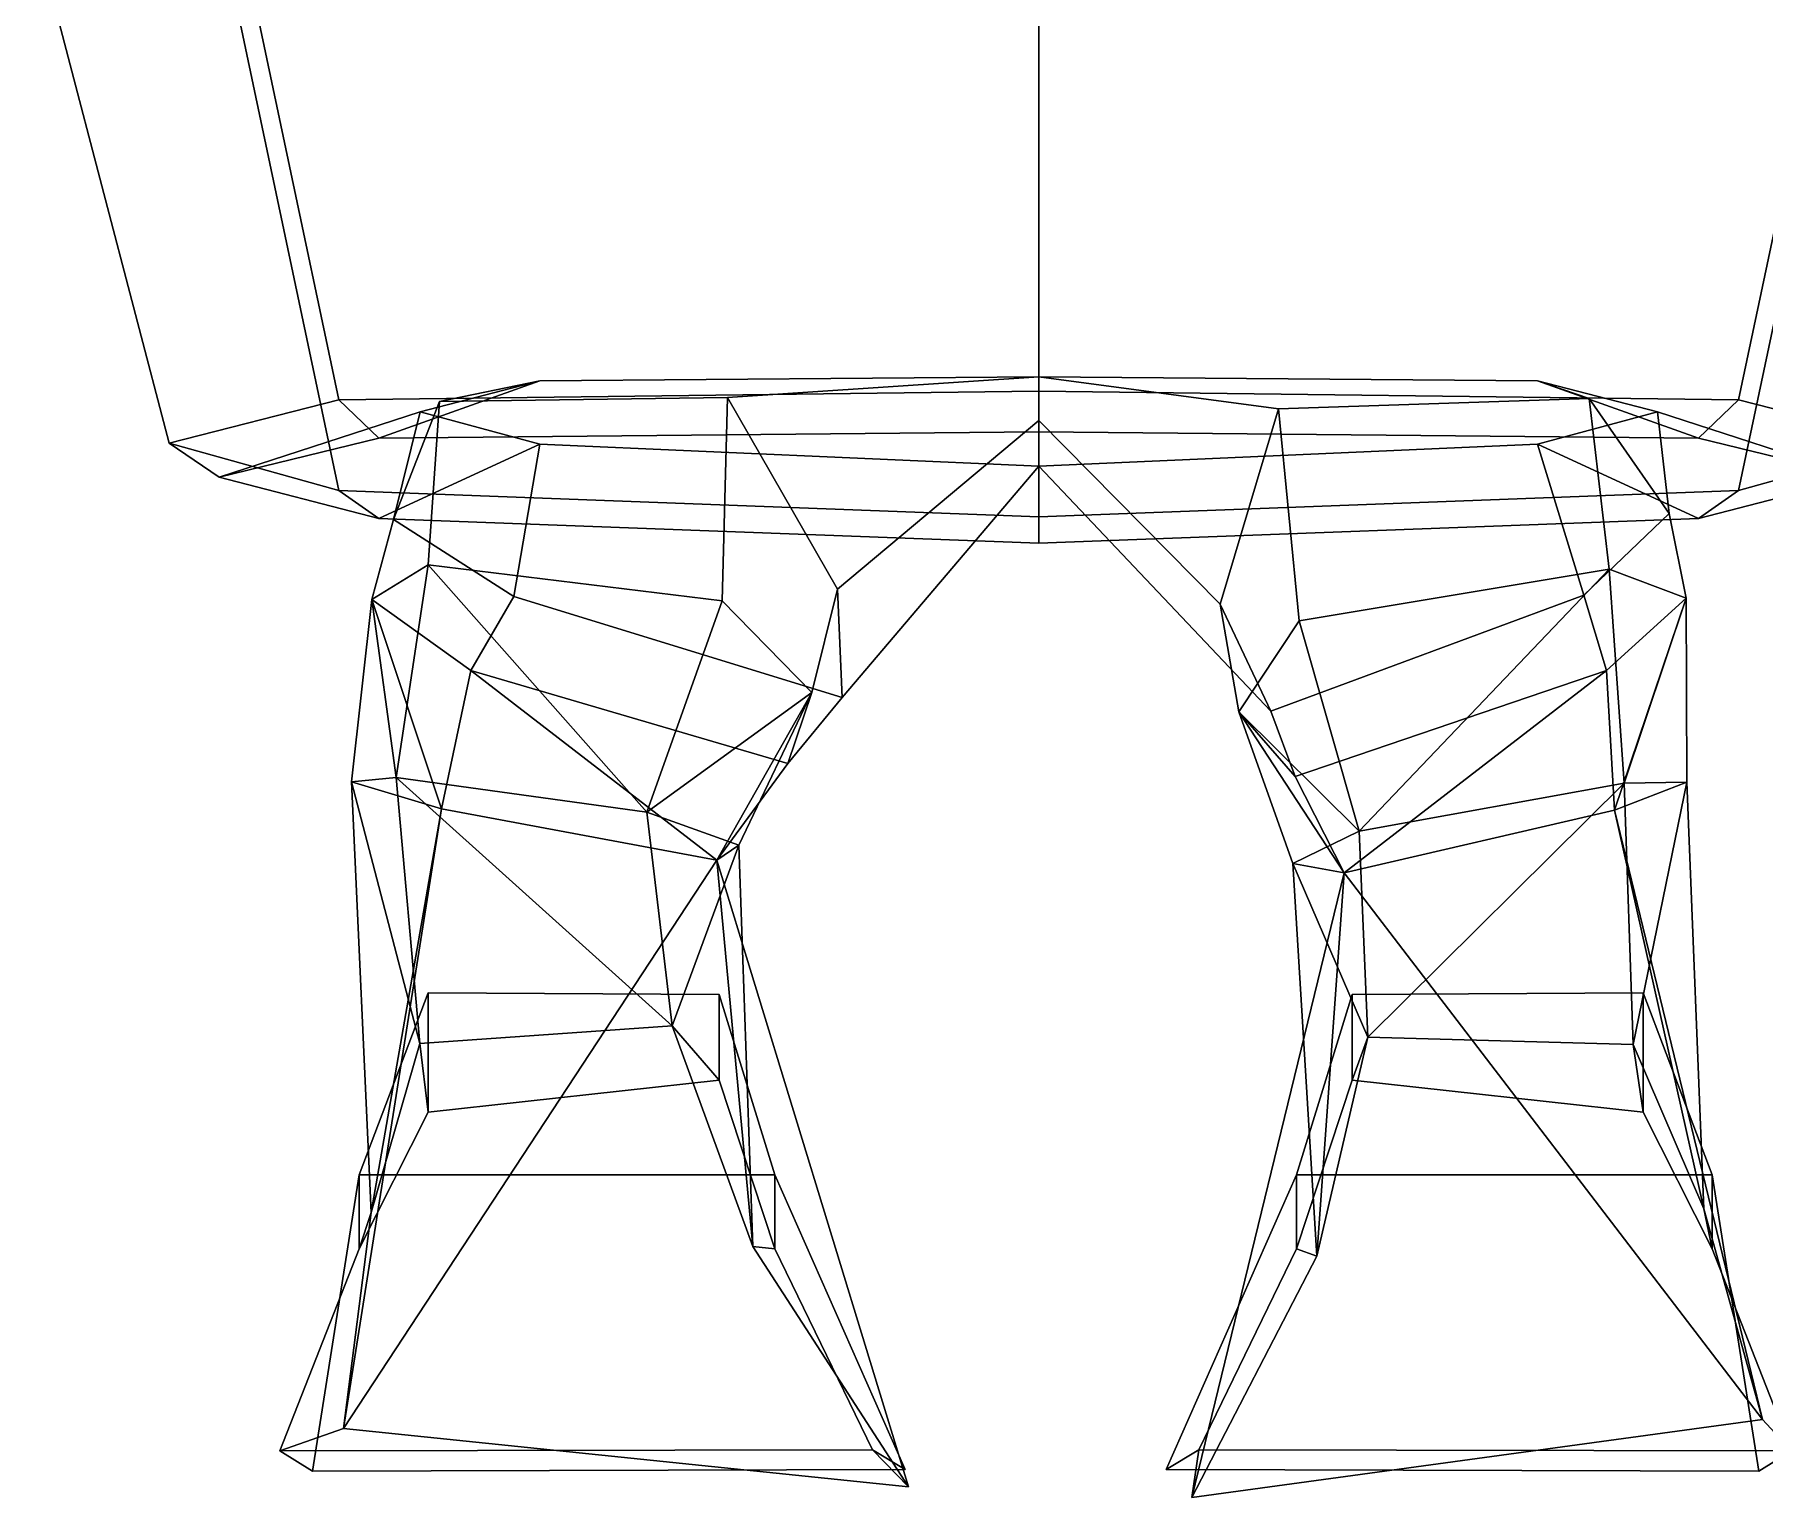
# Model space of a CAD drawing. Extents: x -239 to 241, y -156 to 322.
# Drawn here: x -115.4 to 80.7, y -156 to 9.8 of the extents above; entities that cross this region are included whole.
import ezdxf

# ---------------------------------------------------------------- set-up
doc = ezdxf.new("R2010")
doc.units = 0

msp = doc.modelspace()

# ---------------------------------------------------------------- linework, layer by layer
for points in [[(-1.558766, -30.62133, 131.77327), (-1.558767, 28.807587, 134.792862), (-93.250542, 26.760803, 97.926506), (-80.894394, -31.62587, 94.959862)], [(-1.558766, -30.62133, 131.77327), (77.776871, -31.62587, 94.959846), (90.133011, 26.760803, 97.926498), (-1.558767, 28.807587, 134.792862)], [(-93.250542, 26.760803, 97.926506), (-115.406502, 21.852173, 7.427713), (-100.160446, -36.534515, 4.461066), (-80.894394, -31.62587, 94.959862)], [(90.133011, 26.760803, 97.926498), (77.776871, -31.62587, 94.959846), (97.042931, -36.534515, 4.461052), (112.288986, 21.852158, 7.427697)], [(-100.160446, -36.534515, 4.461066), (-115.406502, 21.852173, 7.427713), (-93.250534, 16.506973, -91.119453), (-80.894386, -41.8797, -94.086098)], [(97.042931, -36.534515, 4.461052), (77.776878, -41.879707, -94.086113), (90.133018, 16.506973, -91.119461), (112.288986, 21.852158, 7.427697)], [(-80.894386, -41.8797, -94.086098), (-93.250534, 16.506973, -91.119453), (-1.559725, 14.561813, -127.973412), (-1.558752, -44.874161, -131.000626)], [(77.776878, -41.879707, -94.086113), (-1.558752, -44.874161, -131.000626), (-1.559725, 14.561813, -127.973412), (90.133018, 16.506973, -91.119461)], [(-1.558766, -35.232368, 118.223869), (-76.358833, -35.973007, 85.653168), (-58.130806, -29.471313, 69.292534), (-1.558764, -28.999466, 95.709343)], [(-1.558764, -28.999466, 95.709343), (-58.130806, -29.471313, 69.292534), (-69.51239, -31.795731, 43.342625), (-36.830933, -31.333748, 73.740219)], [(-1.558759, -33.963661, 4.186467), (-1.558764, -28.999466, 95.709343), (-36.830933, -31.333748, 73.740219), (-24.359657, -53.071793, 9.88424)], [(-1.558766, -35.232368, 118.223869), (-1.558764, -28.999466, 95.709343), (55.013287, -29.471313, 69.292526), (73.241302, -35.973007, 85.65316)], [(-1.558764, -28.999466, 95.709343), (25.641197, -32.616203, 72.298523), (60.83918, -31.468185, 46.928238), (55.013287, -29.471313, 69.292526)], [(19.012506, -54.786087, 6.744362), (25.641197, -32.616203, 72.298523), (-1.558764, -28.999466, 95.709343), (-1.558759, -33.963661, 4.186467)], [(-76.358833, -35.973007, 85.653168), (-94.491005, -40.387474, 4.265296), (-71.705963, -32.977966, 4.641774), (-58.130806, -29.471313, 69.292534)], [(-1.558766, -30.62133, 131.77327), (-80.894394, -31.62587, 94.959862), (-76.358833, -35.973007, 85.653168), (-1.558766, -35.232368, 118.223869)], [(-58.130806, -29.471313, 69.292534), (-71.705963, -32.977966, 4.641774), (-74.711395, -45.165604, -0.127853), (-69.51239, -31.795731, 43.342625)], [(-37.434475, -54.400642, 38.367363), (-36.830933, -31.333748, 73.740219), (-69.51239, -31.795731, 43.342625), (-70.778069, -50.307884, 19.098446)], [(-37.434475, -54.400642, 38.367363), (-27.274015, -64.79689, 12.136018), (-24.359657, -53.071793, 9.88424), (-36.830933, -31.333748, 73.740219)], [(-1.558766, -30.62133, 131.77327), (-1.558766, -35.232368, 118.223869), (73.241302, -35.973007, 85.65316), (77.776871, -31.62587, 94.959846)], [(55.013287, -29.471313, 69.292526), (60.83918, -31.468185, 46.928238), (69.942673, -44.490067, 4.380139), (68.588448, -32.977966, 4.641764)], [(73.241302, -35.973007, 85.65316), (55.013287, -29.471313, 69.292526), (68.588448, -32.977966, 4.641764), (91.373489, -40.387482, 4.265282)], [(-80.894394, -31.62587, 94.959862), (-100.160446, -36.534515, 4.461066), (-94.491005, -40.387474, 4.265296), (-76.358833, -35.973007, 85.653168)], [(-94.491005, -40.387474, 4.265296), (-76.358826, -45.047195, -81.644142), (-58.130798, -36.641571, -62.902775), (-71.705963, -32.977966, 4.641774)], [(-70.778069, -50.307884, 19.098446), (-69.51239, -31.795731, 43.342625), (-74.711395, -45.165604, -0.127853), (-77.183968, -54.25531, -1.213442)], [(-71.705963, -32.977966, 4.641774), (-58.130798, -36.641571, -62.902775), (-61.078587, -53.89624, -43.748501), (-74.711395, -45.165604, -0.127853)], [(27.988314, -56.666824, 35.890808), (25.641197, -32.616203, 72.298523), (19.012506, -54.786087, 6.744362), (21.126064, -66.974937, 7.822442)], [(27.988314, -56.666824, 35.890808), (63.128662, -50.817497, 23.665733), (60.83918, -31.468185, 46.928238), (25.641197, -32.616203, 72.298523)], [(68.588448, -32.977966, 4.641764), (69.942673, -44.490067, 4.380139), (60.261078, -53.750381, -41.208549), (55.013294, -36.641571, -62.902786)], [(91.373489, -40.387482, 4.265282), (68.588448, -32.977966, 4.641764), (55.013294, -36.641571, -62.902786), (73.241318, -45.047195, -81.644157)], [(63.128662, -50.817497, 23.665733), (71.869499, -54.104912, 4.867164), (69.942673, -44.490067, 4.380139), (60.83918, -31.468185, 46.928238)], [(77.776871, -31.62587, 94.959846), (73.241302, -35.973007, 85.65316), (91.373489, -40.387482, 4.265282), (97.042931, -36.534515, 4.461052)], [(-1.558754, -39.126785, -91.004044), (-1.558759, -33.963661, 4.186467), (-24.359657, -53.071793, 9.88424), (-23.855852, -65.334518, -60.246132)], [(19.012506, -54.786087, 6.744362), (-1.558759, -33.963661, 4.186467), (-1.558754, -39.126785, -91.004044), (24.75181, -66.896507, -63.296543)], [(-100.160446, -36.534515, 4.461066), (-80.894386, -41.8797, -94.086098), (-76.358826, -45.047195, -81.644142), (-94.491005, -40.387474, 4.265296)], [(-76.358826, -45.047195, -81.644142), (-1.558753, -47.84549, -114.319397), (-1.558754, -39.126785, -91.004044), (-58.130798, -36.641571, -62.902775)], [(-58.130798, -36.641571, -62.902775), (-1.558754, -39.126785, -91.004044), (-23.855852, -65.334518, -60.246132), (-61.078587, -53.89624, -43.748501)], [(55.013294, -36.641571, -62.902786), (60.261078, -53.750381, -41.208549), (24.75181, -66.896507, -63.296543), (-1.558754, -39.126785, -91.004044)], [(73.241318, -45.047195, -81.644157), (55.013294, -36.641571, -62.902786), (-1.558754, -39.126785, -91.004044), (-1.558753, -47.84549, -114.319397)], [(97.042931, -36.534515, 4.461052), (91.373489, -40.387482, 4.265282), (73.241318, -45.047195, -81.644157), (77.776878, -41.879707, -94.086113)], [(-80.894386, -41.8797, -94.086098), (-1.558752, -44.874161, -131.000626), (-1.558753, -47.84549, -114.319397), (-76.358826, -45.047195, -81.644142)], [(77.776878, -41.879707, -94.086113), (73.241318, -45.047195, -81.644157), (-1.558753, -47.84549, -114.319397), (-1.558752, -44.874161, -131.000626)], [(71.869499, -54.104912, 4.867164), (62.817928, -62.274246, -14.122078), (60.261078, -53.750381, -41.208549), (69.942673, -44.490067, 4.380139)], [(-77.183968, -54.25531, -1.213442), (-74.711395, -45.165604, -0.127853), (-61.078587, -53.89624, -43.748501), (-65.942688, -62.285599, -18.052847)], [(-74.423515, -74.420456, 37.760387), (-70.778069, -50.307884, 19.098446), (-77.183968, -54.25531, -1.213442)], [(-45.97575, -78.352798, 54.850002), (-70.778069, -50.307884, 19.098446), (-74.423515, -74.420456, 37.760387)], [(-45.97575, -78.352798, 54.850002), (-37.434475, -54.400642, 38.367363), (-70.778069, -50.307884, 19.098446)], [(34.764339, -80.490227, 53.535206), (63.128662, -50.817497, 23.665733), (27.988314, -56.666824, 35.890808)], [(34.764339, -80.490227, 53.535206), (64.815704, -75.045273, 42.470383), (63.128662, -50.817497, 23.665733)], [(64.815704, -75.045273, 42.470383), (71.869499, -54.104912, 4.867164), (63.128662, -50.817497, 23.665733)], [(-74.423515, -74.420456, 37.760387), (-77.183968, -54.25531, -1.213442), (-79.466812, -74.895844, 19.388367)], [(-79.466812, -74.895844, 19.388367), (-77.183968, -54.25531, -1.213442), (-69.283195, -77.950829, 3.951354)], [(-69.283195, -77.950829, 3.951354), (-77.183968, -54.25531, -1.213442), (-65.942688, -62.285599, -18.052847)], [(-65.942688, -62.285599, -18.052847), (-61.078587, -53.89624, -43.748501), (-23.855852, -65.334518, -60.246132), (-29.99543, -72.827896, -18.788469)], [(-45.97575, -78.352798, 54.850002), (-27.274015, -64.79689, 12.136018), (-37.434475, -54.400642, 38.367363)], [(-27.274015, -64.79689, 12.136018), (-29.99543, -72.827896, -18.788469), (-23.855852, -65.334518, -60.246132), (-24.359657, -53.071793, 9.88424)], [(21.126064, -66.974937, 7.822442), (19.012506, -54.786087, 6.744362), (24.75181, -66.896507, -63.296543), (27.510267, -74.292603, -22.24428)], [(62.817928, -62.274246, -14.122078), (27.510267, -74.292603, -22.24428), (24.75181, -66.896507, -63.296543), (60.261078, -53.750381, -41.208549)], [(63.717247, -78.11615, 8.038157), (62.817928, -62.274246, -14.122078), (71.869499, -54.104912, 4.867164)], [(71.94445, -74.947784, 25.359993), (63.717247, -78.11615, 8.038157), (71.869499, -54.104912, 4.867164)], [(64.815704, -75.045273, 42.470383), (71.94445, -74.947784, 25.359993), (71.869499, -54.104912, 4.867164)], [(34.764339, -80.490227, 53.535206), (27.988314, -56.666824, 35.890808), (21.126064, -66.974937, 7.822442)], [(-69.283195, -77.950829, 3.951354), (-65.942688, -62.285599, -18.052847), (-38.06757, -83.784149, 2.836106)], [(-38.06757, -83.784149, 2.836106), (-65.942688, -62.285599, -18.052847), (-29.99543, -72.827896, -18.788469)], [(33.074409, -85.214661, 0.562552), (27.510267, -74.292603, -22.24428), (62.817928, -62.274246, -14.122078)], [(63.717247, -78.11615, 8.038157), (33.074409, -85.214661, 0.562552), (62.817928, -62.274246, -14.122078)], [(-45.97575, -78.352798, 54.850002), (-35.544579, -82.085007, 31.148167), (-27.274015, -64.79689, 12.136018)], [(-38.06757, -83.784149, 2.836106), (-29.99543, -72.827896, -18.788469), (-27.274015, -64.79689, 12.136018)], [(-35.544579, -82.085007, 31.148167), (-38.06757, -83.784149, 2.836106), (-27.274015, -64.79689, 12.136018)], [(34.764339, -80.490227, 53.535206), (21.126064, -66.974937, 7.822442), (27.263357, -84.18187, 28.002253)], [(33.074409, -85.214661, 0.562552), (21.126064, -66.974937, 7.822442), (27.510267, -74.292603, -22.24428)], [(27.263357, -84.18187, 28.002253), (21.126064, -66.974937, 7.822442), (33.074409, -85.214661, 0.562552)], [(-71.719154, -104.562401, 12.92595), (-74.423515, -74.420456, 37.760387), (-79.466812, -74.895844, 19.388367)], [(-43.13229, -102.54599, 30.143847), (-45.97575, -78.352798, 54.850002), (-74.423515, -74.420456, 37.760387)], [(-71.719154, -104.562401, 12.92595), (-43.13229, -102.54599, 30.143847), (-74.423515, -74.420456, 37.760387)], [(-77.259193, -123.72197, -10.495854), (-71.719154, -104.562401, 12.92595), (-79.466812, -74.895844, 19.388367)], [(-77.259193, -123.72197, -10.495854), (-79.466812, -74.895844, 19.388367), (-69.283195, -77.950829, 3.951354)], [(35.747452, -103.849121, 28.855947), (64.815704, -75.045273, 42.470383), (34.764339, -80.490227, 53.535206)], [(65.860413, -104.681709, 16.162258), (64.815704, -75.045273, 42.470383), (35.747452, -103.849121, 28.855947)], [(73.840828, -123.307945, -6.444664), (63.717247, -78.11615, 8.038157), (71.94445, -74.947784, 25.359993)], [(65.860413, -104.681709, 16.162258), (71.94445, -74.947784, 25.359993), (64.815704, -75.045273, 42.470383)], [(73.840828, -123.307945, -6.444664), (71.94445, -74.947784, 25.359993), (65.860413, -104.681709, 16.162258)], [(-80.392944, -148.205948, -44.745731), (-77.259193, -123.72197, -10.495854), (-69.283195, -77.950829, 3.951354)], [(-80.392944, -148.205948, -44.745731), (-69.283195, -77.950829, 3.951354), (-38.06757, -83.784149, 2.836106)], [(-43.13229, -102.54599, 30.143847), (-35.544579, -82.085007, 31.148167), (-45.97575, -78.352798, 54.850002)], [(80.520866, -147.172668, -40.245842), (33.074409, -85.214661, 0.562552), (63.717247, -78.11615, 8.038157)], [(80.520866, -147.172668, -40.245842), (63.717247, -78.11615, 8.038157), (73.840828, -123.307945, -6.444664)], [(-33.97588, -127.565414, -1.659047), (-35.544579, -82.085007, 31.148167), (-43.13229, -102.54599, 30.143847)], [(-33.97588, -127.565414, -1.659047), (-38.06757, -83.784149, 2.836106), (-35.544579, -82.085007, 31.148167)], [(35.747452, -103.849121, 28.855947), (34.764339, -80.490227, 53.535206), (27.263357, -84.18187, 28.002253)], [(-16.33287, -154.80748, -33.848808), (-80.392944, -148.205948, -44.745731), (-38.06757, -83.784149, 2.836106)], [(-16.33287, -154.80748, -33.848808), (-38.06757, -83.784149, 2.836106), (-33.97588, -127.565414, -1.659047)], [(29.968985, -128.68338, -4.430247), (35.747452, -103.849121, 28.855947), (27.263357, -84.18187, 28.002253)], [(29.968985, -128.68338, -4.430247), (27.263357, -84.18187, 28.002253), (33.074409, -85.214661, 0.562552)], [(15.808288, -156.008621, -39.44302), (29.968985, -128.68338, -4.430247), (33.074409, -85.214661, 0.562552)], [(15.808288, -156.008621, -39.44302), (33.074409, -85.214661, 0.562552), (80.520866, -147.172668, -40.245842)], [(-31.473774, -119.444244, 102.617195), (-37.787899, -98.998032, 87.801697), (-70.777412, -98.812729, 87.801697), (-78.613716, -119.444244, 102.617195)], [(-78.613716, -119.444244, 102.617195), (-70.777412, -98.812729, 87.801697), (-70.777412, -112.334427, 35.947453), (-78.613716, -127.827744, 43.725594)], [(-37.787899, -98.998032, 87.801697), (-37.787899, -108.736435, 35.947453), (-70.777412, -112.334427, 35.947453), (-70.777412, -98.812729, 87.801697)], [(-31.473774, -119.444244, 102.617195), (-31.473774, -127.827744, 43.725594), (-37.787899, -108.736435, 35.947453), (-37.787899, -98.998032, 87.801697)], [(27.673773, -119.444244, 102.617195), (74.813721, -119.444244, 102.617195), (66.977409, -98.812729, 87.801697), (33.987896, -98.998032, 87.801697)], [(27.673773, -119.444244, 102.617195), (33.987896, -98.998032, 87.801697), (33.987896, -108.736435, 35.947453), (27.673773, -127.827744, 43.725594)], [(33.987896, -98.998032, 87.801697), (66.977409, -98.812729, 87.801697), (66.977409, -112.334427, 35.947453), (33.987896, -108.736435, 35.947453)], [(74.813721, -119.444244, 102.617195), (74.813721, -127.827744, 43.725594), (66.977409, -112.334427, 35.947453), (66.977409, -98.812729, 87.801697)], [(-43.13229, -102.54599, 30.143847), (-71.719154, -104.562401, 12.92595), (-70.777412, -112.334427, 35.947453), (-37.787899, -108.736435, 35.947453)], [(-33.97588, -127.565414, -1.659047), (-43.13229, -102.54599, 30.143847), (-37.787899, -108.736435, 35.947453), (-31.473774, -127.827744, 43.725594)], [(29.968985, -128.68338, -4.430247), (27.673773, -127.827744, 43.725594), (33.987896, -108.736435, 35.947453), (35.747452, -103.849121, 28.855947)], [(35.747452, -103.849121, 28.855947), (33.987896, -108.736435, 35.947453), (66.977409, -112.334427, 35.947453), (65.860413, -104.681709, 16.162258)], [(-77.259193, -123.72197, -10.495854), (-78.613716, -127.827744, 43.725594), (-70.777412, -112.334427, 35.947453), (-71.719154, -104.562401, 12.92595)], [(73.840828, -123.307945, -6.444664), (65.860413, -104.681709, 16.162258), (66.977409, -112.334427, 35.947453), (74.813721, -127.827744, 43.725594)], [(-83.890282, -153.02951, 102.617195), (-78.613716, -119.444244, 102.617195), (-78.613716, -127.827744, 43.725594), (-87.594154, -150.723206, 36.317848)], [(-16.70689, -152.844193, 102.617195), (-31.473774, -119.444244, 102.617195), (-78.613716, -119.444244, 102.617195), (-83.890282, -153.02951, 102.617195)], [(-16.70689, -152.844193, 102.617195), (-20.410763, -150.61731, 32.613968), (-31.473774, -127.827744, 43.725594), (-31.473774, -119.444244, 102.617195)], [(12.906889, -152.844193, 102.617195), (80.090286, -153.02951, 102.617195), (74.813721, -119.444244, 102.617195), (27.673773, -119.444244, 102.617195)], [(12.906889, -152.844193, 102.617195), (27.673773, -119.444244, 102.617195), (27.673773, -127.827744, 43.725594), (16.610764, -150.61731, 32.613968)], [(80.090286, -153.02951, 102.617195), (83.794151, -150.723206, 36.317848), (74.813721, -127.827744, 43.725594), (74.813721, -119.444244, 102.617195)], [(80.520866, -147.172668, -40.245842), (73.840828, -123.307945, -6.444664), (74.813721, -127.827744, 43.725594), (83.794151, -150.723206, 36.317848)], [(-80.392944, -148.205948, -44.745731), (-87.594154, -150.723206, 36.317848), (-78.613716, -127.827744, 43.725594), (-77.259193, -123.72197, -10.495854)], [(-16.33287, -154.80748, -33.848808), (-33.97588, -127.565414, -1.659047), (-31.473774, -127.827744, 43.725594), (-20.410763, -150.61731, 32.613968)], [(15.808288, -156.008621, -39.44302), (16.610764, -150.61731, 32.613968), (27.673773, -127.827744, 43.725594), (29.968985, -128.68338, -4.430247)], [(-80.392944, -148.205948, -44.745731), (-16.33287, -154.80748, -33.848808), (-20.410763, -150.61731, 32.613968), (-87.594154, -150.723206, 36.317848)], [(80.520866, -147.172668, -40.245842), (83.794151, -150.723206, 36.317848), (16.610764, -150.61731, 32.613968), (15.808288, -156.008621, -39.44302)], [(-83.890282, -153.02951, 102.617195), (-87.594154, -150.723206, 36.317848), (-20.410763, -150.61731, 32.613968), (-16.70689, -152.844193, 102.617195)], [(80.090286, -153.02951, 102.617195), (12.906889, -152.844193, 102.617195), (16.610764, -150.61731, 32.613968), (83.794151, -150.723206, 36.317848)]]:
    msp.add_3dface(points)

doc.saveas('drawing.dxf')
